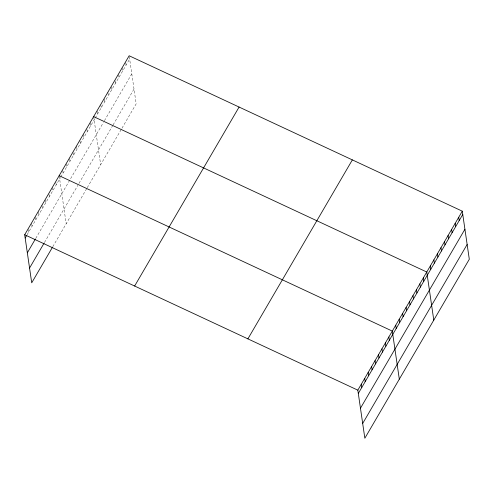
<?xml version="1.0" encoding="UTF-8"?>
<svg xmlns="http://www.w3.org/2000/svg" width="494" height="494" viewBox="0 0 494 494"><rect width="100%" height="100%" fill="white"/><g stroke="black" fill="none" stroke-linecap="round" stroke-linejoin="round"><path stroke-width="0.37" stroke-dasharray="2.47 1.85" d="M27.096 234.743L60.416 177.649M60.799 176.994L94.829 118.684M95.188 118.078L129.638 59.052M35.759 238.374L103.382 122.512M104.444 120.69L131.793 73.834M44.497 242.449L77.817 185.355M78.966 183.385L112.706 125.575M113.058 124.963L134.016 89.062M52.778 246.728L86.87 188.325M87.253 187.671L121.61 128.798M121.969 128.187L136.171 103.845L129.255 56.421M125.704 62.51L126.087 65.134M122.055 67.937L122.531 71.222M118.597 74.68L118.98 77.305M115.046 80.763L115.429 83.387M111.496 86.851L111.879 89.476M107.846 92.279L108.328 95.558M104.395 99.022L104.777 101.647M100.844 105.105L101.227 107.729M97.287 111.193L97.67 113.818M93.644 116.621L100.659 164.7M90.291 123.179L90.674 125.809M86.845 129.088L87.228 131.713M83.301 134.337L83.782 137.622M79.948 140.901L80.331 143.526M76.409 146.15L76.885 149.435M73.056 152.714L73.439 155.338M69.611 158.617L69.994 161.248M66.066 163.866L66.542 167.151M62.713 170.43L63.096 173.054M59.169 175.679L66.184 223.763M55.822 182.243L56.205 184.867M52.278 187.492L52.753 190.777M48.925 194.056L49.307 196.68M45.479 199.965L45.862 202.589M41.934 205.214L42.416 208.493M38.581 211.778L38.964 214.402M35.043 217.027L35.519 220.305M31.69 223.591L32.073 226.215M28.244 229.494L28.627 232.118"/><path stroke-width="0.74" d="M52.395 247.389L31.715 282.821L24.7 234.743L129.156 55.766L462.285 211.179L469.3 259.257L364.844 438.234L357.829 390.155L462.285 211.179M25.182 238.028L26.713 235.403M27.337 252.811L35.377 239.028M29.56 268.038L44.114 243.104M134.634 286.026L239.09 107.05M247.895 338.865L352.352 159.889M358.304 393.434L462.767 214.458M360.466 408.217L464.922 229.241M362.689 423.451L467.145 244.474M93.644 116.621L426.773 272.027L433.781 320.106M59.169 175.679L392.298 331.091L399.313 379.17M24.7 234.743L357.829 390.155M458.735 217.261L459.216 220.546M455.184 223.35L455.659 226.629M451.633 229.432L452.109 232.717M448.083 235.514L448.558 238.8M444.526 241.603L445.008 244.882M440.975 247.685L441.457 250.971M437.425 253.774L437.906 257.053M433.874 259.856L434.35 263.141M430.323 265.945L430.799 269.224M423.321 277.937L423.803 281.216M419.875 283.84L420.357 287.125M416.43 289.75L416.905 293.028M412.984 295.653L413.459 298.938M409.532 301.562L410.014 304.841M406.087 307.466L406.568 310.751M402.641 313.375L403.116 316.654M399.195 319.278L399.671 322.563M395.743 325.182L396.225 328.467M388.852 336.994L389.334 340.28M385.406 342.904L385.882 346.183M381.961 348.807L382.436 352.092M378.509 354.717L378.991 357.996M375.063 360.62L375.545 363.905M371.618 366.529L372.093 369.808M368.172 372.433L368.648 375.718M364.72 378.342L365.202 381.621M361.275 384.246L361.756 387.531"/></g></svg>
